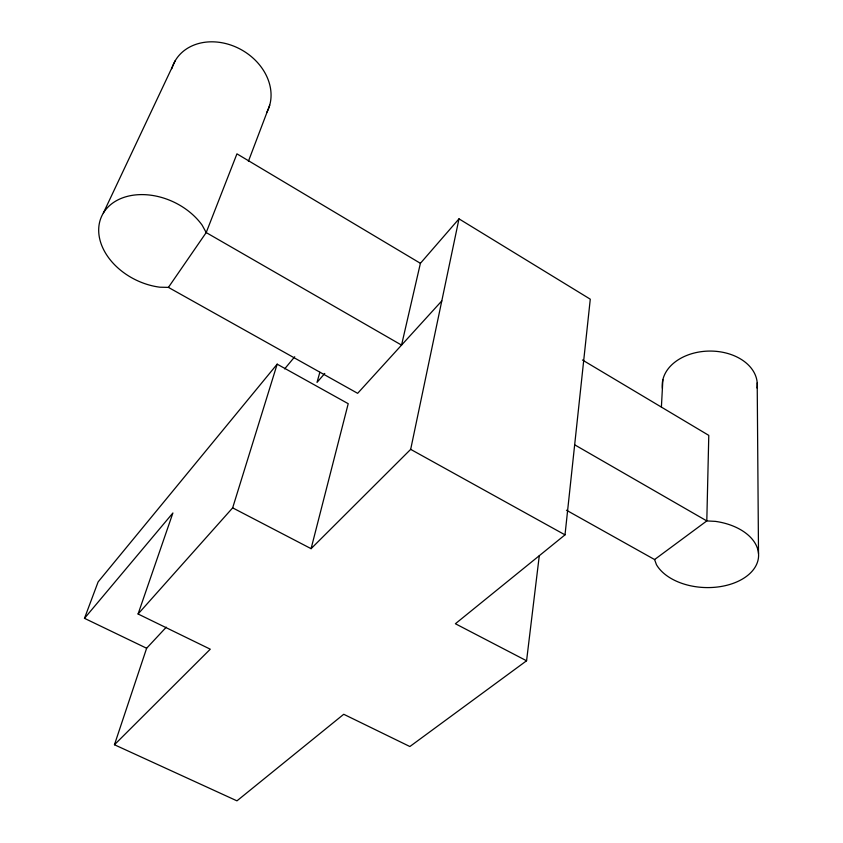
<?xml version="1.0" encoding="UTF-8"?>
<svg xmlns="http://www.w3.org/2000/svg" width="843" height="843" viewBox="0 0 843 843"><rect width="100%" height="100%" fill="white"/><g stroke="black" fill="none" stroke-linecap="round" stroke-linejoin="round"><path stroke-width="1.26" d="M661.397 407.011L662.872 379.677M539.288 555.695L526.569 660.775L455.389 623.746L565.01 534.852L590.279 299.181L458.992 218.853L420.404 263.311L401.553 345.103L206.198 232.573L202.172 225.207A59.031 43.309 25.3 0 0 132.14 195.365A59.031 43.309 25.3 0 0 100.465 241.793A59.031 43.309 25.3 0 0 159.885 287.2L168.421 287.389L357.653 393.323L441.795 300.909M526.569 660.775L409.867 746.529L343.733 714.274L236.957 800.85L114.448 744.748L210.276 649.194L138.083 613.989L232.657 507.865L311.088 548.667L410.678 449.361L458.992 218.853M311.088 548.667L348.212 403.692L277.168 364.165L98.104 581.933L84.49 618.33L146.629 648.246L166.303 627.16M319.845 372.3L317.021 382.395L324.766 373.47M232.657 507.865L277.168 364.165M114.448 744.748L146.629 648.246M138.083 613.989L172.91 512.966L84.49 618.33M248.39 161.329L269.686 105.217M103.331 213.1L175.27 60.643M168.421 287.389L206.198 232.573L236.946 153.847L420.404 263.311M284.639 368.897L294.734 356.758M654.59 559.552L706.803 520.921L715.391 521.374A52.761 33.467 2.2 0 1 746.276 576.517A52.761 33.467 2.2 0 1 656.465 564.705L654.59 559.552L566.443 510.215M410.678 449.361L565.01 534.852M575.042 445.02L706.803 520.921L708.784 435.378L582.45 360.003M757.204 382.912L758.51 553.545M662.45 388.465A47.524 33.889 -0.7 0 1 709.806 351.067A47.524 33.889 -0.7 0 1 757.046 388.012M171.803 68.683A52.572 42.656 29.5 0 1 236.735 47.408A52.572 42.656 29.5 0 1 266.936 112.119"/></g></svg>
